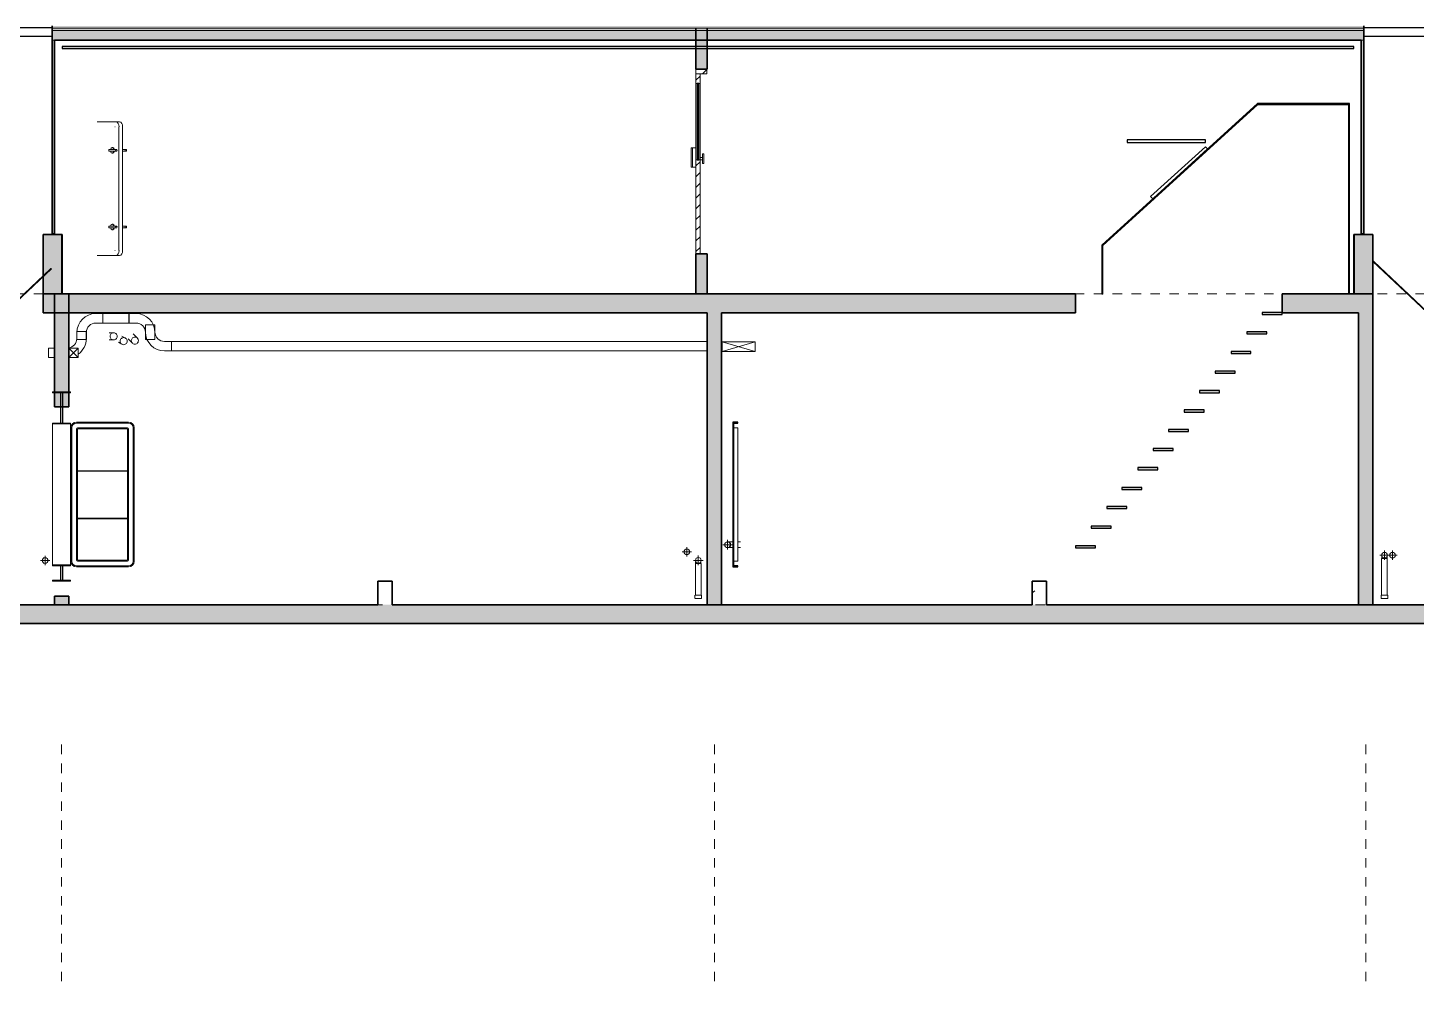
# Model space of a CAD drawing. Header units: metres. Extents: x -3 to 141, y -7 to 15.
# Drawn here: x 26.02 to 40.7, y -7.26 to 2.81 of the extents above; entities that cross this region are included whole.
import ezdxf

# ---------------------------------------------------------------- set-up
doc = ezdxf.new("R2010")
doc.units = ezdxf.units.M
doc.linetypes.add('Centre', pattern=[0.03175, 0.00635, -0.00475, 0.0159, -0.00475])
doc.linetypes.add('Grid Line', pattern=[0.022225, 0.0127, -0.003175, 0.003175, -0.003175])
for name, color, linetype, lineweight in [('A-CLNG', 7, 'Continuous', 9), ('A-CLNG-PATT', 7, 'Continuous', 35), ('A-DOOR', 7, 'Continuous', 9), ('A-DOOR-FRAM', 7, 'Continuous', 9), ('A-DOOR-GLAZ', 7, 'Continuous', 25), ('A-FLOR', 7, 'Continuous', 9), ('A-FLOR-LEVL', 7, 'Continuous', 9), ('A-FLOR-MCUT', 7, 'Continuous', 9), ('A-FLOR-PATT', 7, 'Continuous', 35), ('A-GENM', 7, 'Continuous', 9), ('A-WALL', 7, 'Continuous', 9), ('A-WALL-PATT', 7, 'Continuous', 35), ('E-CABL-TRAY', 7, 'Continuous', 9), ('I-WALL', 7, 'Continuous', 9), ('P-PIPE', 7, 'Continuous', 9), ('P-PIPE-CNTR', 7, 'Continuous', 9), ('S-BEAM', 7, 'Continuous', 9), ('S-GRID', 7, 'Continuous', 9)]:
    doc.layers.add(name, color=color, linetype=linetype, lineweight=lineweight)
doc.layers.add('E-CABL-TRAY-ANNO', color=7, linetype='Continuous', lineweight=9, true_color=0x007f00)
pattern_1 = [(45, (4.532, 5.947), (-0.0565685, 0.0565685), [])]

# ---------------------------------------------------------------- blocks, each defined once
blk = doc.blocks.new('Generic Models 1 - Generic Models 1-2589847-Sección 02')
at = {"layer": 'A-GENM', "lineweight": 25}
for p, q in [((17.768, 2.812), (12.877, 2.812)), ((12.877, 2.812), (12.877, 2.722)), ((17.918, 2.722), (17.768, 2.812)), ((12.877, 2.722), (17.918, 2.722))]:
    blk.add_line(p, q, dxfattribs=at)
blk = doc.blocks.new('Generic Models 2 - Generic Models 1-2589999-Sección 02')
at = {"layer": 'A-GENM', "lineweight": 25}
for p, q in [((-5.766, 2.812), (-5.916, 2.722)), ((-0.982, 2.812), (-5.766, 2.812)), ((-0.982, 2.722), (-0.982, 2.812)), ((-5.916, 2.722), (-0.982, 2.722))]:
    blk.add_line(p, q, dxfattribs=at)
blk = doc.blocks.new('M_Puerta Estancos - M_RVR_Puerta-Sector Estancos-2928864-Sección 02')
at = {"layer": 'A-DOOR', "lineweight": 25}
for p, q in [((-0.87, -1.045), (-0.895, -1.045)), ((-0.895, -1.045), (-0.895, -1.365)), ((-0.87, -1.365), (-0.87, -1.045)), ((-0.895, -1.365), (-0.87, -1.365)), ((-0.87, -2.875), (-0.895, -2.875)), ((-0.895, -2.875), (-0.895, -3.025)), ((-0.87, -3.025), (-0.87, -2.875)), ((-0.895, -3.025), (-0.87, -3.025))]:
    blk.add_line(p, q, dxfattribs=at)
at = {"layer": 'A-DOOR', "color": 8, "true_color": 0x808080}
for p, q in [((-0.785, -1.415), (-0.785, -1.596)), ((-0.775, -2.825), (-0.775, -1.415)), ((-0.175, -1.355), (-0.725, -1.355)), ((-0.725, -1.365), (-0.175, -1.365)), ((-0.725, -1.425), (-0.725, -2.815)), ((-0.185, -1.415), (-0.715, -1.415)), ((-0.715, -2.815), (-0.715, -1.425)), ((-0.715, -1.425), (-0.185, -1.425)), ((-0.185, -1.425), (-0.185, -2.815)), ((-0.175, -2.815), (-0.175, -1.425)), ((-0.125, -1.415), (-0.125, -2.825)), ((-0.115, -2.825), (-0.115, -1.415)), ((-0.775, -1.596), (-0.788, -1.596)), ((-0.788, -1.603), (-0.775, -1.603)), ((-0.785, -1.603), (-0.785, -2.644)), ((-0.775, -1.603), (-0.775, -1.596)), ((-0.715, -1.869), (-0.715, -1.874)), ((-0.185, -1.869), (-0.715, -1.869)), ((-0.715, -1.874), (-0.185, -1.874)), ((-0.185, -1.874), (-0.185, -1.869)), ((-0.715, -2.372), (-0.715, -2.377)), ((-0.185, -2.372), (-0.715, -2.372)), ((-0.715, -2.377), (-0.185, -2.377)), ((-0.185, -2.377), (-0.185, -2.372)), ((-0.775, -2.644), (-0.788, -2.644)), ((-0.788, -2.651), (-0.775, -2.651)), ((-0.785, -2.651), (-0.785, -2.825)), ((-0.775, -2.651), (-0.775, -2.644)), ((-0.175, -2.875), (-0.725, -2.875)), ((-0.725, -2.885), (-0.175, -2.885)), ((-0.185, -2.815), (-0.715, -2.815)), ((-0.715, -2.825), (-0.185, -2.825))]:
    blk.add_line(p, q, dxfattribs=at)
for centre, radius, start, end in [((-0.725, -1.415), 0.06, 90, 180), ((-0.725, -1.415), 0.05, 90, 180), ((-0.715, -1.425), 0.01, 90, 180), ((-0.185, -1.425), 0.01, 360, 90), ((-0.175, -1.415), 0.06, 360, 90), ((-0.175, -1.415), 0.05, 0, 90), ((-0.725, -2.825), 0.06, 180, 270), ((-0.725, -2.825), 0.05, 180, 270), ((-0.715, -2.815), 0.01, 180, 270), ((-0.185, -2.815), 0.01, 270, 0), ((-0.175, -2.825), 0.06, 270, 0), ((-0.175, -2.825), 0.05, 270, 0)]:
    blk.add_arc(centre, radius, start, end, dxfattribs=at)
at = {"layer": 'A-DOOR-FRAM', "lineweight": 18}
for p, q in [((-0.788, -1.035), (-0.978, -1.035)), ((-0.978, -1.035), (-0.978, -1.045)), ((-0.978, -1.045), (-0.788, -1.045)), ((-0.788, -1.045), (-0.788, -1.035)), ((-0.788, -1.365), (-0.978, -1.365)), ((-0.978, -1.365), (-0.978, -1.375)), ((-0.978, -1.375), (-0.788, -1.375)), ((-0.788, -1.375), (-0.788, -1.365)), ((-0.788, -2.865), (-0.978, -2.865)), ((-0.978, -2.865), (-0.978, -2.875)), ((-0.978, -2.875), (-0.788, -2.875)), ((-0.788, -2.875), (-0.788, -2.865)), ((-0.788, -3.025), (-0.978, -3.025)), ((-0.978, -3.025), (-0.978, -3.035)), ((-0.978, -3.035), (-0.788, -3.035)), ((-0.788, -3.035), (-0.788, -3.025))]:
    blk.add_line(p, q, dxfattribs=at)
at = {"layer": 'A-DOOR-FRAM'}
for p, q in [((-0.978, -1.425), (-0.978, -1.375)), ((-0.978, -1.425), (-0.978, -2.815)), ((-0.788, -1.375), (-0.788, -1.425)), ((-0.788, -1.425), (-0.788, -2.815)), ((-0.978, -2.815), (-0.978, -2.865)), ((-0.788, -2.815), (-0.788, -2.865))]:
    blk.add_line(p, q, dxfattribs=at)
blk = doc.blocks.new('M_Puerta Estancos - M_RVR_Puerta-Sector Estancos-2928855-Sección 02')
at = {"layer": 'A-DOOR', "color": 8, "true_color": 0x808080}
for p, q in [((-1.899, -1.355), (-1.949, -1.355)), ((-1.949, -1.355), (-1.949, -1.355)), ((-1.899, -1.415), (-1.939, -1.415)), ((-1.899, -1.355), (-1.899, -1.355)), ((-1.899, -1.425), (-1.899, -1.415)), ((-1.899, -1.425), (-1.899, -2.815)), ((-1.949, -2.885), (-1.899, -2.885)), ((-1.949, -2.885), (-1.949, -2.885)), ((-1.939, -2.825), (-1.899, -2.825)), ((-1.899, -2.825), (-1.899, -2.815)), ((-1.899, -2.885), (-1.899, -2.885))]:
    blk.add_line(p, q, dxfattribs=at)
at = {"layer": 'A-DOOR', "lineweight": 25}
for p, q in [((-1.949, -1.355), (-1.949, -2.885)), ((-1.899, -1.355), (-1.949, -1.355)), ((-1.939, -2.875), (-1.939, -1.366)), ((-1.939, -1.366), (-1.899, -1.366)), ((-1.899, -1.366), (-1.899, -1.355)), ((-1.949, -2.885), (-1.899, -2.885)), ((-1.899, -2.875), (-1.939, -2.875)), ((-1.899, -2.885), (-1.899, -2.875))]:
    blk.add_line(p, q, dxfattribs=at)
blk = doc.blocks.new('M_Estanque Alimentación - M_Estanque Alimentación-2947143-Sección 02')
at = {"layer": 'A-GENM', "lineweight": 25}
for p, q in [((-5.888, 0.264), (-5.898, 0.264)), ((-5.898, 0.264), (-5.308, -0.271)), ((-5.308, -0.263), (-5.888, 0.264)), ((-0.999, 0.264), (-1.56, -0.263)), ((-1.559, -0.271), (-0.989, 0.264)), ((-0.989, 0.264), (-0.999, 0.264)), ((-1.56, -0.263), (-5.308, -0.263)), ((-5.308, -0.271), (-1.559, -0.271))]:
    blk.add_line(p, q, dxfattribs=at)
blk = doc.blocks.new('M_Estanque Alimentación-2 - M_Estanque Alimentación-2-3172306-Sección 02')
at = {"layer": 'A-GENM', "lineweight": 25}
for p, q in [((12.983, 0.342), (12.973, 0.342)), ((12.973, 0.342), (13.544, -0.193)), ((13.545, -0.185), (12.983, 0.342)), ((17.873, 0.342), (17.292, -0.185)), ((17.293, -0.193), (17.883, 0.342)), ((17.883, 0.342), (17.873, 0.342)), ((13.544, -0.193), (17.293, -0.193)), ((17.292, -0.185), (13.545, -0.185))]:
    blk.add_line(p, q, dxfattribs=at)
blk = doc.blocks.new('M_RVR_Codo material - CO - Codo-3010010-Sección 02')
at = {"layer": 'P-PIPE', "flags": 128}
for points in [[(13.068, -2.796), (13.068, -2.795), (13.068, -2.794), (13.068, -2.792), (13.068, -2.791), (13.068, -2.79), (13.068, -2.788), (13.068, -2.787), (13.068, -2.786), (13.068, -2.784), (13.068, -2.783), (13.068, -2.782), (13.068, -2.78), (13.068, -2.779), (13.068, -2.778), (13.068, -2.777), (13.068, -2.776), (13.068, -2.775), (13.068, -2.774), (13.068, -2.773)], [(13.125, -2.772), (13.125, -2.773), (13.125, -2.774), (13.125, -2.775), (13.125, -2.777), (13.125, -2.778), (13.125, -2.779), (13.125, -2.78), (13.125, -2.781), (13.125, -2.783), (13.125, -2.784), (13.125, -2.785), (13.125, -2.787), (13.125, -2.788), (13.125, -2.789), (13.125, -2.791), (13.125, -2.792), (13.125, -2.793), (13.125, -2.795), (13.125, -2.796), (13.125, -2.796)]]:
    blk.add_lwpolyline(points, dxfattribs=at)
blk = doc.blocks.new('Acero - Terminal - A - Terminal-3011940-Sección 02')
at = {"layer": 'P-PIPE'}
for p, q in [((13.061, -3.185), (13.061, -3.22)), ((13.131, -3.185), (13.061, -3.185)), ((13.061, -3.22), (13.131, -3.22)), ((13.131, -3.22), (13.131, -3.185))]:
    blk.add_line(p, q, dxfattribs=at)
blk = doc.blocks.new('Acero - Terminal - A - Terminal-V14-Sección 02')
at = {"layer": 'P-PIPE'}
for p, q in [((5.81, -3.185), (5.81, -3.22)), ((5.821, -3.185), (5.812, -3.185)), ((5.812, -3.22), (5.821, -3.22)), ((5.828, -3.185), (5.821, -3.185)), ((5.821, -3.22), (5.828, -3.22)), ((5.863, -3.185), (5.828, -3.185)), ((5.828, -3.22), (5.863, -3.22)), ((5.87, -3.185), (5.863, -3.185)), ((5.863, -3.22), (5.87, -3.22)), ((5.879, -3.185), (5.87, -3.185)), ((5.87, -3.22), (5.879, -3.22)), ((5.88, -3.22), (5.88, -3.185))]:
    blk.add_line(p, q, dxfattribs=at)
blk = doc.blocks.new('M_RVR_Codo material - CO - Codo-V15-Sección 02')
at = {"layer": 'P-PIPE', "flags": 128}
for points in [[(-1.078, -2.789), (-1.077, -2.789), (-1.076, -2.789), (-1.075, -2.789), (-1.073, -2.789), (-1.072, -2.789), (-1.071, -2.789), (-1.07, -2.789), (-1.069, -2.789), (-1.068, -2.789)], [(-1.068, -2.846), (-1.069, -2.846), (-1.07, -2.846), (-1.071, -2.846), (-1.072, -2.846), (-1.073, -2.846), (-1.074, -2.846), (-1.075, -2.846), (-1.077, -2.846), (-1.078, -2.846)]]:
    blk.add_lwpolyline(points, dxfattribs=at)
blk = doc.blocks.new('M_RVR_Codo material - CO - Codo-3011588-Sección 02')
at = {"layer": 'P-PIPE'}
for start_param, end_param in [(4.807855, 6.283185), (3.141593, 4.616922)]:
    blk.add_ellipse((6.165, -2.651), major_axis=(0, 0.0282), ratio=0.707107, start_param=start_param, end_param=end_param, dxfattribs=at)
blk = doc.blocks.new('M_Channel Vertical Inside Bend - Standard-3079284-Sección 02')
at = {"layer": 'E-CABL-TRAY'}
for p, q in [((0.004, -0.328), (0.104, -0.328)), ((0.004, -0.328), (0.004, -0.403)), ((0.104, -0.403), (0.104, -0.328)), ((0.279, -0.503), (0.204, -0.503)), ((0.279, -0.503), (0.279, -0.603)), ((0.279, -0.603), (0.204, -0.603))]:
    blk.add_line(p, q, dxfattribs=at)
for radius in [0.2, 0.1]:
    blk.add_arc((0.204, -0.403), radius, 180, 270, dxfattribs=at)
blk = doc.blocks.new('M_Channel Vertical Outside Bend - Standard-3079285-Sección 02')
at = {"layer": 'E-CABL-TRAY'}
for p, q in [((-0.171, -0.308), (-0.171, -0.208)), ((-0.096, -0.208), (-0.171, -0.208)), ((-0.171, -0.308), (-0.096, -0.308)), ((0.004, -0.408), (0.004, -0.483)), ((0.104, -0.483), (0.104, -0.408)), ((0.104, -0.483), (0.004, -0.483))]:
    blk.add_line(p, q, dxfattribs=at)
for radius in [0.2, 0.1]:
    blk.add_arc((-0.096, -0.408), radius, 0, 90, dxfattribs=at)
blk = doc.blocks.new('M_Channel Vertical Inside Bend - Standard-V16-Sección 02')
at = {"layer": 'E-CABL-TRAY'}
for p, q in [((-0.722, -0.398), (-0.622, -0.398)), ((-0.722, -0.398), (-0.722, -0.473)), ((-0.622, -0.398), (-0.622, -0.473))]:
    blk.add_line(p, q, dxfattribs=at)
for radius, start in [(0.1, 278.5029), (0.2, 305.1468)]:
    blk.add_arc((-0.822, -0.473), radius, start, 360, dxfattribs=at)
blk = doc.blocks.new('M_Escalera acceso estanco - M_Escalera acceso estanco-3093415-Sección 02')
at = {"layer": 'A-GENM'}
h = blk.add_hatch(color=256, dxfattribs=at)
h.paths.add_polyline_path([(9.832, -2.683), (10.043, -2.683), (10.043, -2.661), (9.832, -2.661)])
h.paths.add_polyline_path([(10.207, -2.477), (10.207, -2.455), (9.996, -2.455), (9.996, -2.477)])
h.paths.add_polyline_path([(10.163, -2.269), (10.374, -2.269), (10.374, -2.247), (10.163, -2.247)])
h.paths.add_polyline_path([(10.534, -2.069), (10.534, -2.047), (10.323, -2.047), (10.323, -2.069)])
h.paths.add_polyline_path([(10.492, -1.858), (10.703, -1.858), (10.703, -1.836), (10.492, -1.836)])
h.paths.add_polyline_path([(10.654, -1.656), (10.864, -1.656), (10.864, -1.634), (10.654, -1.634)])
h.paths.add_polyline_path([(10.815, -1.454), (11.026, -1.454), (11.026, -1.433), (10.815, -1.433)])
h.paths.add_polyline_path([(10.979, -1.249), (11.19, -1.249), (11.19, -1.227), (10.979, -1.227)])
h.paths.add_polyline_path([(11.354, -1.044), (11.354, -1.022), (11.143, -1.022), (11.143, -1.044)])
h.paths.add_polyline_path([(11.307, -0.839), (11.518, -0.839), (11.518, -0.817), (11.307, -0.817)])
h.paths.add_polyline_path([(11.685, -0.63), (11.685, -0.608), (11.475, -0.608), (11.475, -0.63)])
h.paths.add_polyline_path([(11.641, -0.421), (11.852, -0.421), (11.852, -0.4), (11.641, -0.4)])
h.paths.add_polyline_path([(11.804, -0.218), (12.015, -0.218), (12.015, -0.196), (11.804, -0.196)])
at = {"layer": 'A-GENM', "lineweight": 25}
for p, q in [((12.015, -0.196), (11.804, -0.196)), ((11.804, -0.196), (11.804, -0.218)), ((11.804, -0.218), (12.015, -0.218)), ((12.015, -0.218), (12.015, -0.196)), ((11.852, -0.4), (11.641, -0.4)), ((11.641, -0.4), (11.641, -0.421)), ((11.641, -0.421), (11.852, -0.421)), ((11.852, -0.421), (11.852, -0.4)), ((11.685, -0.608), (11.475, -0.608)), ((11.475, -0.608), (11.475, -0.63)), ((11.475, -0.63), (11.685, -0.63)), ((11.685, -0.63), (11.685, -0.608)), ((11.518, -0.817), (11.307, -0.817)), ((11.307, -0.817), (11.307, -0.839)), ((11.307, -0.839), (11.518, -0.839)), ((11.518, -0.839), (11.518, -0.817)), ((11.354, -1.022), (11.143, -1.022)), ((11.143, -1.022), (11.143, -1.044)), ((11.354, -1.044), (11.354, -1.022)), ((11.143, -1.044), (11.354, -1.044)), ((11.19, -1.227), (10.979, -1.227)), ((10.979, -1.227), (10.979, -1.249)), ((10.979, -1.249), (11.19, -1.249)), ((11.19, -1.249), (11.19, -1.227)), ((11.026, -1.433), (10.815, -1.433)), ((10.815, -1.433), (10.815, -1.454)), ((10.815, -1.454), (11.026, -1.454)), ((11.026, -1.454), (11.026, -1.433)), ((10.864, -1.634), (10.654, -1.634)), ((10.654, -1.634), (10.654, -1.656)), ((10.654, -1.656), (10.864, -1.656)), ((10.864, -1.656), (10.864, -1.634)), ((10.703, -1.836), (10.492, -1.836)), ((10.492, -1.836), (10.492, -1.858)), ((10.492, -1.858), (10.703, -1.858)), ((10.703, -1.858), (10.703, -1.836)), ((10.534, -2.047), (10.323, -2.047)), ((10.323, -2.047), (10.323, -2.069)), ((10.534, -2.069), (10.534, -2.047)), ((10.323, -2.069), (10.534, -2.069)), ((10.374, -2.247), (10.163, -2.247)), ((10.163, -2.247), (10.163, -2.269)), ((10.163, -2.269), (10.374, -2.269)), ((10.374, -2.269), (10.374, -2.247)), ((10.207, -2.455), (9.996, -2.455)), ((9.996, -2.455), (9.996, -2.477)), ((9.996, -2.477), (10.207, -2.477)), ((10.207, -2.477), (10.207, -2.455)), ((10.043, -2.661), (9.832, -2.661)), ((9.832, -2.661), (9.832, -2.683)), ((9.832, -2.683), (10.043, -2.683)), ((10.043, -2.683), (10.043, -2.661))]:
    blk.add_line(p, q, dxfattribs=at)
blk = doc.blocks.new('M_Cubierta acceso - M_Cubierta acceso-3138208-Sección 02')
at = {"layer": 'A-DOOR'}
for p, q in [((-0.304, 1.527), (-0.371, 1.527)), ((-0.371, 1.507), (-0.304, 1.507)), ((-0.342, 1.547), (-0.348, 1.547)), ((-0.348, 1.487), (-0.342, 1.487)), ((-0.204, 1.527), (-0.238, 1.527)), ((-0.238, 1.507), (-0.204, 1.507)), ((-0.342, 0.737), (-0.348, 0.737)), ((-0.304, 0.717), (-0.371, 0.717)), ((-0.371, 0.697), (-0.304, 0.697)), ((-0.348, 0.677), (-0.342, 0.677)), ((-0.204, 0.717), (-0.238, 0.717)), ((-0.238, 0.697), (-0.204, 0.697))]:
    blk.add_line(p, q, dxfattribs=at)
at = {"layer": 'A-DOOR', "flags": 128}
for points in [[(-0.385, 1.517), (-0.385, 1.517), (-0.385, 1.518), (-0.385, 1.518), (-0.385, 1.519), (-0.385, 1.519), (-0.385, 1.519), (-0.385, 1.52), (-0.384, 1.52), (-0.384, 1.521), (-0.384, 1.521), (-0.384, 1.521), (-0.384, 1.522), (-0.384, 1.522), (-0.383, 1.522), (-0.383, 1.523), (-0.383, 1.523), (-0.383, 1.523), (-0.382, 1.524), (-0.382, 1.524), (-0.382, 1.524), (-0.382, 1.524), (-0.381, 1.525), (-0.381, 1.525), (-0.381, 1.525), (-0.38, 1.525), (-0.38, 1.526), (-0.38, 1.526), (-0.379, 1.526), (-0.379, 1.526), (-0.379, 1.526), (-0.378, 1.526), (-0.378, 1.527), (-0.377, 1.527), (-0.377, 1.527), (-0.377, 1.527), (-0.376, 1.527), (-0.376, 1.527), (-0.375, 1.527), (-0.375, 1.527), (-0.375, 1.527)], [(-0.375, 1.507), (-0.375, 1.507), (-0.376, 1.507), (-0.376, 1.507), (-0.377, 1.507), (-0.377, 1.507), (-0.377, 1.507), (-0.378, 1.507), (-0.378, 1.508), (-0.378, 1.508), (-0.379, 1.508), (-0.379, 1.508), (-0.38, 1.508), (-0.38, 1.508), (-0.38, 1.509), (-0.381, 1.509), (-0.381, 1.509), (-0.381, 1.509), (-0.382, 1.509), (-0.382, 1.51), (-0.382, 1.51), (-0.382, 1.51), (-0.383, 1.511), (-0.383, 1.511), (-0.383, 1.511), (-0.383, 1.512), (-0.384, 1.512), (-0.384, 1.512), (-0.384, 1.513), (-0.384, 1.513), (-0.384, 1.513), (-0.384, 1.514), (-0.385, 1.514), (-0.385, 1.515), (-0.385, 1.515), (-0.385, 1.515), (-0.385, 1.516), (-0.385, 1.516), (-0.385, 1.516), (-0.385, 1.517), (-0.385, 1.517)], [(-0.371, 1.527), (-0.372, 1.527), (-0.372, 1.527), (-0.373, 1.527), (-0.373, 1.527), (-0.373, 1.527), (-0.373, 1.527), (-0.374, 1.527), (-0.374, 1.527), (-0.374, 1.527), (-0.374, 1.527), (-0.374, 1.527), (-0.375, 1.527), (-0.375, 1.527), (-0.375, 1.527), (-0.375, 1.527), (-0.375, 1.527), (-0.375, 1.527), (-0.375, 1.527)], [(-0.375, 1.527), (-0.375, 1.527), (-0.375, 1.527), (-0.375, 1.527), (-0.375, 1.527), (-0.375, 1.527), (-0.375, 1.527), (-0.374, 1.527), (-0.374, 1.527), (-0.374, 1.527), (-0.374, 1.527), (-0.374, 1.527), (-0.373, 1.527), (-0.373, 1.527), (-0.373, 1.527), (-0.372, 1.527), (-0.372, 1.527), (-0.372, 1.527), (-0.371, 1.527), (-0.371, 1.527), (-0.37, 1.527)], [(-0.37, 1.507), (-0.37, 1.507), (-0.371, 1.507), (-0.371, 1.507), (-0.372, 1.507), (-0.372, 1.507), (-0.372, 1.507), (-0.373, 1.507), (-0.373, 1.507), (-0.373, 1.507), (-0.374, 1.507), (-0.374, 1.507), (-0.374, 1.507), (-0.374, 1.507), (-0.374, 1.507), (-0.375, 1.507), (-0.375, 1.507), (-0.375, 1.507), (-0.375, 1.507), (-0.375, 1.507), (-0.375, 1.507), (-0.375, 1.507)], [(-0.375, 1.507), (-0.375, 1.507), (-0.375, 1.507), (-0.375, 1.507), (-0.375, 1.507), (-0.375, 1.507), (-0.375, 1.507), (-0.374, 1.507), (-0.374, 1.507), (-0.374, 1.507), (-0.374, 1.507), (-0.374, 1.507), (-0.373, 1.507), (-0.373, 1.507), (-0.373, 1.507), (-0.372, 1.507), (-0.372, 1.507), (-0.372, 1.507), (-0.371, 1.507)], [(-0.385, 0.707), (-0.385, 0.707), (-0.385, 0.708), (-0.385, 0.708), (-0.385, 0.709), (-0.385, 0.709), (-0.385, 0.709), (-0.385, 0.71), (-0.384, 0.71), (-0.384, 0.711), (-0.384, 0.711), (-0.384, 0.711), (-0.384, 0.712), (-0.384, 0.712), (-0.383, 0.712), (-0.383, 0.713), (-0.383, 0.713), (-0.383, 0.713), (-0.382, 0.714), (-0.382, 0.714), (-0.382, 0.714), (-0.382, 0.714), (-0.381, 0.715), (-0.381, 0.715), (-0.381, 0.715), (-0.38, 0.715), (-0.38, 0.716), (-0.38, 0.716), (-0.379, 0.716), (-0.379, 0.716), (-0.379, 0.716), (-0.378, 0.716), (-0.378, 0.717), (-0.377, 0.717), (-0.377, 0.717), (-0.377, 0.717), (-0.376, 0.717), (-0.376, 0.717), (-0.375, 0.717), (-0.375, 0.717), (-0.375, 0.717)], [(-0.375, 0.697), (-0.375, 0.697), (-0.376, 0.697), (-0.376, 0.697), (-0.377, 0.697), (-0.377, 0.697), (-0.377, 0.697), (-0.378, 0.697), (-0.378, 0.698), (-0.378, 0.698), (-0.379, 0.698), (-0.379, 0.698), (-0.38, 0.698), (-0.38, 0.698), (-0.38, 0.699), (-0.381, 0.699), (-0.381, 0.699), (-0.381, 0.699), (-0.382, 0.699), (-0.382, 0.7), (-0.382, 0.7), (-0.382, 0.7), (-0.383, 0.701), (-0.383, 0.701), (-0.383, 0.701), (-0.383, 0.702), (-0.384, 0.702), (-0.384, 0.702), (-0.384, 0.703), (-0.384, 0.703), (-0.384, 0.703), (-0.384, 0.704), (-0.385, 0.704), (-0.385, 0.705), (-0.385, 0.705), (-0.385, 0.705), (-0.385, 0.706), (-0.385, 0.706), (-0.385, 0.706), (-0.385, 0.707), (-0.385, 0.707)], [(-0.371, 0.717), (-0.372, 0.717), (-0.372, 0.717), (-0.373, 0.717), (-0.373, 0.717), (-0.373, 0.717), (-0.373, 0.717), (-0.374, 0.717), (-0.374, 0.717), (-0.374, 0.717), (-0.374, 0.717), (-0.374, 0.717), (-0.375, 0.717), (-0.375, 0.717), (-0.375, 0.717), (-0.375, 0.717), (-0.375, 0.717), (-0.375, 0.717), (-0.375, 0.717)], [(-0.375, 0.717), (-0.375, 0.717), (-0.375, 0.717), (-0.375, 0.717), (-0.375, 0.717), (-0.375, 0.717), (-0.375, 0.717), (-0.374, 0.717), (-0.374, 0.717), (-0.374, 0.717), (-0.374, 0.717), (-0.374, 0.717), (-0.373, 0.717), (-0.373, 0.717), (-0.373, 0.717), (-0.372, 0.717), (-0.372, 0.717), (-0.372, 0.717), (-0.371, 0.717), (-0.371, 0.717), (-0.37, 0.717)], [(-0.37, 0.697), (-0.37, 0.697), (-0.371, 0.697), (-0.371, 0.697), (-0.372, 0.697), (-0.372, 0.697), (-0.372, 0.697), (-0.373, 0.697), (-0.373, 0.697), (-0.373, 0.697), (-0.374, 0.697), (-0.374, 0.697), (-0.374, 0.697), (-0.374, 0.697), (-0.374, 0.697), (-0.375, 0.697), (-0.375, 0.697), (-0.375, 0.697), (-0.375, 0.697), (-0.375, 0.697), (-0.375, 0.697), (-0.375, 0.697)], [(-0.375, 0.697), (-0.375, 0.697), (-0.375, 0.697), (-0.375, 0.697), (-0.375, 0.697), (-0.375, 0.697), (-0.375, 0.697), (-0.374, 0.697), (-0.374, 0.697), (-0.374, 0.697), (-0.374, 0.697), (-0.374, 0.697), (-0.373, 0.697), (-0.373, 0.697), (-0.373, 0.697), (-0.372, 0.697), (-0.372, 0.697), (-0.372, 0.697), (-0.371, 0.697)]]:
    blk.add_lwpolyline(points, dxfattribs=at)
at = {"layer": 'A-DOOR'}
for centre, major_axis, ratio, start_param, end_param in [((-0.348, 1.517), (0, 0.03), 0.642788, 5.042744, 7.511298), ((-0.348, 1.517), (0, 0.03), 0.642788, 1.91348, 4.382034), ((-0.342, 1.517), (0, 0.03), 0.642788, 5.051509, 6.283185), ((-0.342, 1.517), (0, 0.03), 0.642788, 3.141593, 4.369705), ((-0.304, 1.517), (0, 0.01), 0.766044, 4.712389, 7.853982), ((-0.304, 1.517), (0, 0.01), 0.766044, 1.570796, 4.712389), ((-0.204, 1.517), (0, 0.01), 0.766044, 4.712389, 7.853982), ((-0.204, 1.517), (0, 0.01), 0.766044, 1.570796, 4.712389), ((-0.348, 0.707), (0, 0.03), 0.642788, 5.042744, 7.511298), ((-0.342, 0.707), (0, 0.03), 0.642788, 5.051509, 6.283185), ((-0.348, 0.707), (0, 0.03), 0.642788, 1.91348, 4.382034), ((-0.342, 0.707), (0, 0.03), 0.642788, 3.141593, 4.369705), ((-0.304, 0.707), (0, 0.01), 0.766044, 4.712389, 7.853982), ((-0.304, 0.707), (0, 0.01), 0.766044, 1.570796, 4.712389), ((-0.204, 0.707), (0, 0.01), 0.766044, 4.712389, 7.853982), ((-0.204, 0.707), (0, 0.01), 0.766044, 1.570796, 4.712389)]:
    blk.add_ellipse(centre, major_axis=major_axis, ratio=ratio, start_param=start_param, end_param=end_param, dxfattribs=at)
at = {"layer": 'A-GENM', "color": 8, "true_color": 0x808080}
for p, q in [((-0.308, 1.817), (-0.506, 1.817)), ((-0.318, 1.767), (-0.321, 1.767)), ((-0.289, 1.817), (-0.308, 1.817)), ((-0.27, 1.817), (-0.289, 1.817)), ((-0.276, 0.457), (-0.276, 1.767)), ((-0.238, 0.457), (-0.238, 1.767)), ((-0.321, 0.457), (-0.318, 0.457)), ((-0.506, 0.407), (-0.308, 0.407)), ((-0.308, 0.407), (-0.289, 0.407)), ((-0.289, 0.407), (-0.27, 0.407))]:
    blk.add_line(p, q, dxfattribs=at)
for centre, start_param, end_param in [((-0.308, 1.767), 4.712389, 6.283185), ((-0.27, 1.767), 4.712389, 6.283185), ((-0.308, 0.457), 3.141593, 4.712389), ((-0.27, 0.457), 3.141593, 4.712389)]:
    blk.add_ellipse(centre, major_axis=(0, 0.05), ratio=0.642788, start_param=start_param, end_param=end_param, dxfattribs=at)
blk = doc.blocks.new('M_Cubierta acceso - M_Cubierta acceso-V17-Sección 02')
at = {"layer": 'A-GENM', "lineweight": 25}
for p, q in [((11.754, 2.013), (10.11, 0.515)), ((10.12, 0.511), (11.757, 2.003)), ((12.727, 2.013), (11.754, 2.013)), ((11.757, 2.003), (12.717, 2.003)), ((12.717, 2.003), (12.717, -0.001)), ((12.727, -0.001), (12.727, 2.013)), ((10.379, 1.628), (10.379, 1.599)), ((11.205, 1.628), (10.379, 1.628)), ((11.205, 1.599), (11.205, 1.628)), ((10.379, 1.599), (11.205, 1.599)), ((11.206, 1.555), (10.625, 1.029)), ((10.649, 1.005), (11.227, 1.532)), ((11.227, 1.532), (11.206, 1.555)), ((10.625, 1.029), (10.649, 1.005)), ((10.11, 0.515), (10.11, -0.001)), ((10.12, -0.001), (10.12, 0.511)), ((10.11, -0.001), (10.12, -0.001)), ((12.717, -0.001), (12.727, -0.001))]:
    blk.add_line(p, q, dxfattribs=at)
blk = doc.blocks.new('FCA_N_Puerta de alumnio_Banos - FCA_N_Puerta de aluminio_800 X 1900 mm-3147703-Sección 02')
at = {"layer": 'A-DOOR'}
h = blk.add_hatch(dxfattribs=at)
h.set_pattern_fill('FP_2', color=256, style=0, pattern_type=2)
h.set_pattern_definition(pattern_1)
h.paths.add_polyline_path([(5.935, 2.325), (5.935, 2.376), (5.821, 2.376), (5.821, 2.325)])
h = blk.add_hatch(dxfattribs=at)
h.set_pattern_fill('FP_2', color=256, style=0, pattern_type=2)
h.set_pattern_definition(pattern_1)
h.paths.add_polyline_path([(5.891, 1.416), (5.891, 1.441), (5.865, 1.441), (5.865, 1.416)])
at = {"layer": 'A-DOOR-GLAZ', "lineweight": 9}
h = blk.add_hatch(dxfattribs=at)
h.set_pattern_fill('FP_2', color=256, style=0, pattern_type=2)
h.set_pattern_definition(pattern_1)
h.paths.add_polyline_path([(5.865, 0.425), (5.865, 1.416), (5.821, 1.416), (5.821, 0.425)])
h.paths.add_polyline_path([(5.865, 2.223), (5.865, 2.325), (5.821, 2.325), (5.821, 2.223)])
at = {"layer": 'A-DOOR', "lineweight": 18}
for p, q in [((5.865, 2.325), (5.821, 2.325)), ((5.821, 2.325), (5.821, 2.223)), ((5.821, 2.223), (5.865, 2.223)), ((5.865, 2.223), (5.865, 2.325)), ((5.865, 1.416), (5.821, 1.416)), ((5.821, 1.416), (5.821, 0.425)), ((5.891, 1.441), (5.865, 1.441)), ((5.865, 1.441), (5.865, 1.416)), ((5.865, 1.416), (5.891, 1.416)), ((5.865, 0.425), (5.865, 1.416)), ((5.891, 1.416), (5.891, 1.441)), ((5.821, 0.425), (5.865, 0.425))]:
    blk.add_line(p, q, dxfattribs=at)
at = {"layer": 'A-DOOR'}
for p, q in [((5.821, 1.416), (5.821, 2.223)), ((5.865, 2.223), (5.865, 1.441)), ((5.77, 1.543), (5.783, 1.543)), ((5.77, 1.339), (5.77, 1.543)), ((5.783, 1.543), (5.821, 1.543)), ((5.783, 1.339), (5.783, 1.543)), ((5.891, 1.479), (5.903, 1.479)), ((5.891, 1.479), (5.891, 1.441)), ((5.903, 1.377), (5.903, 1.479)), ((5.783, 1.339), (5.77, 1.339)), ((5.821, 1.339), (5.783, 1.339)), ((5.891, 1.416), (5.891, 1.377)), ((5.903, 1.377), (5.891, 1.377))]:
    blk.add_line(p, q, dxfattribs=at)
at = {"layer": 'A-DOOR-FRAM', "lineweight": 18}
for p, q in [((5.821, 2.376), (5.821, 2.325)), ((5.935, 2.376), (5.821, 2.376)), ((5.935, 2.325), (5.935, 2.376)), ((5.821, 2.325), (5.935, 2.325))]:
    blk.add_line(p, q, dxfattribs=at)
at = {"layer": 'A-DOOR-GLAZ'}
for p, q in [((5.852, 2.223), (5.833, 2.223)), ((5.833, 2.223), (5.833, 1.416)), ((5.852, 1.416), (5.852, 2.223)), ((5.833, 1.416), (5.852, 1.416))]:
    blk.add_line(p, q, dxfattribs=at)

msp = doc.modelspace()

# ---------------------------------------------------------------- hatches: boundary and pattern name
at = {"layer": 'A-CLNG-PATT', "lineweight": 9, "true_color": 0xc0c0c0}
msp.add_hatch(color=9, dxfattribs=at).paths.add_polyline_path([(39.891, 2.594), (40.039, 2.594), (40.039, 2.614), (26.387, 2.614), (26.387, 2.594), (39.025, 2.594)])
at = {"layer": 'A-FLOR', "true_color": 0x9a9a9a}
for points in [[(39.891, 2.807), (40.142, 2.807), (40.142, 2.832), (26.284, 2.832), (26.284, 2.807), (39.458, 2.807)], [(39.891, 2.783), (40.142, 2.783), (40.142, 2.807), (26.284, 2.807), (26.284, 2.783), (39.458, 2.783)], [(40.117, 2.682), (40.142, 2.682), (40.142, 2.783), (26.284, 2.783), (26.284, 2.682), (39.891, 2.682)]]:
    msp.add_hatch(color=253, dxfattribs=at).paths.add_polyline_path(points)
at = {"layer": 'A-FLOR-PATT', "lineweight": 9, "true_color": 0x9a9a9a}
h = msp.add_hatch(color=253, dxfattribs=at)
h.paths.add_polyline_path([(21.24, -0.2), (21.44, -0.2), (21.44, 0), (21.24, 0), (21.24, -0.045)])
h.paths.add_polyline_path([(45.284, -0.2), (45.284, 0), (45.064, 0), (45.064, -0.2), (45.085, -0.2)])
h.paths.add_polyline_path([(26.187, -0.2), (37.098, -0.2), (37.098, 0), (26.187, 0), (26.187, -0.045)])
h.paths.add_polyline_path([(40.239, -0.2), (40.239, 0), (39.28, 0), (39.28, -0.2), (40.089, -0.2)])
msp.add_hatch(color=253, dxfattribs=at).paths.add_polyline_path([(21.46, -3.485), (45.064, -3.485), (45.064, -3.285), (21.46, -3.285), (21.46, -3.374)])
at = {"layer": 'A-WALL-PATT', "lineweight": 9, "true_color": 0x9a9a9a}
h = msp.add_hatch(color=253, dxfattribs=at)
h.paths.add_polyline_path([(33.206, 0), (33.206, 0.425), (33.086, 0.425), (33.086, 0)])
h.paths.add_polyline_path([(33.086, 2.376), (33.206, 2.376), (33.206, 2.812), (33.086, 2.812)])
for points in [[(26.382, 0), (26.382, 0.628), (26.187, 0.628), (26.187, 0)], [(40.239, 0), (40.239, 0.628), (40.044, 0.628), (40.044, 0)], [(33.206, -3.285), (33.356, -3.285), (33.356, -0.2), (33.206, -0.2), (33.206, -3.041)], [(40.239, -3.285), (40.239, -0.2), (40.089, -0.2), (40.089, -3.285)]]:
    msp.add_hatch(color=253, dxfattribs=at).paths.add_polyline_path(points)
h = msp.add_hatch(color=253, dxfattribs=at)
h.paths.add_polyline_path([(26.308, -3.285), (26.458, -3.285), (26.458, -3.195), (26.308, -3.195)])
h.paths.add_polyline_path([(26.308, -1.195), (26.458, -1.195), (26.458, 0), (26.308, 0), (26.308, -0.711)])
at = {"layer": 'I-WALL', "true_color": 0x9a9a9a}
for points in [[(26.309, 0.635), (26.309, 2.682), (26.284, 2.682), (26.284, 0.635)], [(40.142, 0.635), (40.142, 2.682), (40.117, 2.682), (40.117, 0.635)], [(26.387, 0), (26.387, 0.628), (26.382, 0.628), (26.382, 0)], [(40.044, 0), (40.044, 0.628), (40.039, 0.628), (40.039, 0)]]:
    msp.add_hatch(color=253, dxfattribs=at).paths.add_polyline_path(points)
at = {"layer": 'S-BEAM'}
h = msp.add_hatch(dxfattribs=at)
h.set_pattern_fill('FP_1', color=256, style=0, pattern_type=2)
h.set_pattern_definition([(50, (31.7975, 5.947), (0.728738, -0.06376), [0.0762, -0.8382]), (355, (31.7975, 5.947), (-0.14097, 0.764224), [0.06096, -0.67056]), (100.451, (31.8585, 5.942), (0.58777, 0.70047), [0.06476, -0.71236]), (46.184, (31.7975, 6.15), (1.084314, -0.168175), [0.1143, -1.257]), (96.636, (31.8875, 6.136), (0.94999, 0.98975), [0.09714, -1.069]), (351.184, (31.7975, 6.15), (0.94969, 0.99015), [0.09144, -1.006]), (21, (31.8995, 6.099), (0.606457, -0.409065), [0.0762, -0.8382]), (326, (31.8995, 6.099), (0.24721, 0.73675), [0.06096, -0.67056]), (71.451, (31.9495, 6.065), (0.85367, 0.327687), [0.06476, -0.71236]), (37.5, (31.7975, 5.947), (0.012355, 0.3382243), [0.03353, -0.6289, 0.03353, -0.64719, -0.6731]), (37.5, (31.7975, 5.947), (0.012355, 0.3382243), [-1.343, 0.03353, -0.63957]), (7.5, (31.7975, 5.947), (0.267281, 0.400725), [0.03353, -0.35458, 0.03353, -0.61366, -0.25654]), (7.5, (31.7975, 5.947), (0.267281, 0.400725), [-1.035, 0.03353, -0.22301]), (327.5, (31.5705, 5.947), (0.542363, -0.022921), [0.03353, -0.22047, 0.03353, -0.75895, -1.052]), (327.5, (31.5705, 5.947), (0.542363, -0.022921), [-1.046, 0.03353, -1.018]), (317.5, (31.4695, 5.947), (0.592516, 0.101701), [0.03353, -0.29667, 0.03353, -0.49276, -0.74676]), (317.5, (31.4695, 5.947), (0.592516, 0.101701), [-0.85649, 0.03353, -0.71323])])
h.paths.add_polyline_path([(36.79, -3.285), (36.79, -3.035), (36.64, -3.035), (36.64, -3.285)])

# ---------------------------------------------------------------- linework, layer by layer
at = {"layer": 'A-CLNG', "lineweight": 25}
for p, q in [((40.039, 2.614), (26.387, 2.614)), ((26.387, 2.614), (26.387, 2.594)), ((26.387, 2.594), (40.039, 2.594)), ((40.039, 2.594), (40.039, 2.614))]:
    msp.add_line(p, q, dxfattribs=at)
at = {"layer": 'A-FLOR', "lineweight": 35}
for p, q in [((26.284, 2.832), (26.284, 2.682)), ((40.142, 2.682), (40.142, 2.832)), ((26.309, 2.682), (40.117, 2.682)), ((37.098, 0), (26.187, 0)), ((26.187, 0), (26.187, -0.2)), ((37.098, -0.2), (37.098, 0)), ((40.239, 0), (39.28, 0)), ((39.28, 0), (39.28, -0.2)), ((40.239, -0.2), (40.239, 0)), ((26.187, -0.2), (33.206, -0.2)), ((33.356, -0.2), (37.098, -0.2)), ((39.28, -0.2), (40.089, -0.2)), ((29.725, -3.285), (21.46, -3.285)), ((36.64, -3.285), (29.875, -3.285)), ((45.064, -3.285), (36.79, -3.285)), ((21.46, -3.485), (45.064, -3.485))]:
    msp.add_line(p, q, dxfattribs=at)
at = {"layer": 'A-FLOR-LEVL', "color": 253, "linetype": 'Centre', "true_color": 0xaaaaaa}
for p, q in [((18.489, 0), (49.375, 0)), ((49.375, -3.285), (18.489, -3.285))]:
    msp.add_line(p, q, dxfattribs=at)
at = {"layer": 'A-FLOR-MCUT'}
for p, q in [((40.142, 2.807), (26.284, 2.807)), ((40.142, 2.783), (26.284, 2.783))]:
    msp.add_line(p, q, dxfattribs=at)
at = {"layer": 'A-WALL', "lineweight": 35}
for p, q in [((33.086, 2.812), (33.086, 2.376)), ((33.206, 2.376), (33.206, 2.812)), ((33.086, 2.376), (33.206, 2.376)), ((33.206, 0.425), (33.086, 0.425)), ((33.086, 0.425), (33.086, 0)), ((33.206, 0), (33.206, 0.425))]:
    msp.add_line(p, q, dxfattribs=at)
at = {"layer": 'A-WALL'}
for p, q in [((26.309, 2.682), (26.284, 2.682)), ((40.142, 2.682), (40.117, 2.682)), ((26.382, 0.628), (26.382, 0)), ((40.044, 0), (40.044, 0.628))]:
    msp.add_line(p, q, dxfattribs=at)
at = {"layer": 'E-CABL-TRAY'}
for p, q in [((26.818, -0.308), (26.818, -0.208)), ((27.095, -0.208), (26.818, -0.208)), ((27.095, -0.208), (27.095, -0.308)), ((27.095, -0.308), (26.818, -0.308)), ((26.244, -0.673), (26.244, -0.573)), ((26.308, -0.573), (26.244, -0.573)), ((27.545, -0.603), (27.545, -0.503)), ((33.206, -0.503), (27.545, -0.503)), ((33.362, -0.503), (33.356, -0.503)), ((33.362, -0.503), (33.362, -0.508)), ((26.308, -0.673), (26.244, -0.673)), ((33.206, -0.603), (27.545, -0.603)), ((33.362, -0.603), (33.356, -0.603))]:
    msp.add_line(p, q, dxfattribs=at)
at = {"layer": 'E-CABL-TRAY-ANNO'}
for p, q in [((26.458, -0.573), (26.558, -0.573)), ((26.458, -0.573), (26.558, -0.673)), ((26.558, -0.573), (26.458, -0.673)), ((26.558, -0.573), (26.558, -0.673)), ((33.712, -0.508), (33.362, -0.508)), ((33.362, -0.508), (33.362, -0.608)), ((33.712, -0.508), (33.362, -0.608)), ((33.362, -0.508), (33.712, -0.608)), ((33.712, -0.608), (33.712, -0.508)), ((26.558, -0.673), (26.458, -0.673)), ((33.362, -0.608), (33.712, -0.608))]:
    msp.add_line(p, q, dxfattribs=at)
at = {"layer": 'I-WALL', "lineweight": 35}
for p, q in [((26.284, 2.682), (26.284, 0.635)), ((26.309, 0.635), (26.309, 2.682)), ((40.117, 2.682), (40.117, 0.635)), ((40.142, 0.635), (40.142, 2.682)), ((26.187, 0.628), (26.187, 0)), ((26.387, 0.628), (26.187, 0.628)), ((26.284, 0.635), (26.309, 0.635)), ((26.387, 0), (26.387, 0.628)), ((40.039, 0.628), (40.039, 0)), ((40.239, 0.628), (40.039, 0.628)), ((40.117, 0.635), (40.142, 0.635)), ((40.239, 0), (40.239, 0.628)), ((26.308, 0), (26.308, -1.195)), ((26.458, -1.195), (26.458, 0)), ((33.206, -0.2), (33.206, -3.285)), ((33.356, -3.285), (33.356, -0.2)), ((40.089, -0.2), (40.089, -3.285)), ((40.239, -3.285), (40.239, -0.2)), ((26.308, -1.195), (26.458, -1.195)), ((26.308, -3.195), (26.308, -3.285)), ((26.458, -3.195), (26.308, -3.195)), ((26.458, -3.285), (26.458, -3.195))]:
    msp.add_line(p, q, dxfattribs=at)
at = {"layer": 'P-PIPE'}
for p, q in [((26.932, -0.412), (26.885, -0.412)), ((26.898, -0.433), (26.895, -0.441)), ((26.903, -0.426), (26.898, -0.433)), ((26.908, -0.42), (26.903, -0.426)), ((26.916, -0.415), (26.908, -0.42)), ((26.924, -0.412), (26.916, -0.415)), ((26.932, -0.412), (26.924, -0.412)), ((27.183, -0.467), (27.138, -0.422)), ((26.885, -0.487), (26.932, -0.487)), ((26.895, -0.441), (26.894, -0.449)), ((26.894, -0.449), (26.895, -0.457)), ((26.895, -0.457), (26.898, -0.465)), ((26.898, -0.465), (26.903, -0.472)), ((26.903, -0.472), (26.908, -0.478)), ((26.908, -0.478), (26.916, -0.483)), ((26.916, -0.483), (26.924, -0.486)), ((26.924, -0.486), (26.932, -0.487)), ((26.983, -0.511), (27.02, -0.532)), ((27.002, -0.491), (27.001, -0.499)), ((27.001, -0.499), (27.002, -0.508)), ((27.004, -0.483), (27.002, -0.491)), ((27.002, -0.508), (27.004, -0.516)), ((27.009, -0.476), (27.004, -0.483)), ((27.004, -0.516), (27.009, -0.523)), ((27.015, -0.47), (27.009, -0.476)), ((27.022, -0.466), (27.015, -0.47)), ((27.057, -0.467), (27.019, -0.446)), ((27.03, -0.463), (27.022, -0.466)), ((27.038, -0.462), (27.03, -0.463)), ((27.047, -0.463), (27.038, -0.462)), ((27.055, -0.466), (27.047, -0.463)), ((27.085, -0.475), (27.13, -0.52)), ((27.12, -0.485), (27.119, -0.493)), ((27.119, -0.493), (27.12, -0.502)), ((27.123, -0.477), (27.12, -0.485)), ((27.12, -0.502), (27.123, -0.51)), ((27.127, -0.47), (27.123, -0.477)), ((27.123, -0.51), (27.127, -0.517)), ((27.133, -0.464), (27.127, -0.47)), ((27.14, -0.46), (27.133, -0.464)), ((27.148, -0.457), (27.14, -0.46)), ((27.157, -0.456), (27.148, -0.457)), ((27.165, -0.457), (27.157, -0.456)), ((27.173, -0.46), (27.165, -0.457)), ((33.477, -2.621), (33.43, -2.621)), ((33.555, -2.621), (33.527, -2.621)), ((33.43, -2.682), (33.477, -2.682)), ((33.527, -2.682), (33.555, -2.682)), ((33.081, -2.85), (33.081, -3.185)), ((33.096, -2.85), (33.082, -2.85)), ((33.103, -2.85), (33.096, -2.85)), ((33.111, -2.85), (33.103, -2.85)), ((33.119, -2.85), (33.111, -2.85)), ((33.126, -2.85), (33.119, -2.85)), ((33.132, -2.85), (33.126, -2.85)), ((33.139, -2.85), (33.132, -2.85)), ((33.141, -3.185), (33.141, -2.85)), ((40.332, -2.796), (40.332, -3.185)), ((40.392, -2.796), (40.332, -2.796)), ((40.392, -3.185), (40.392, -2.796))]:
    msp.add_line(p, q, dxfattribs=at)
at = {"layer": 'P-PIPE', "flags": 128}
for points in [[(26.969, -0.449), (26.969, -0.441), (26.966, -0.433), (26.961, -0.426), (26.955, -0.42), (26.948, -0.415), (26.94, -0.412), (26.932, -0.412)], [(26.932, -0.487), (26.94, -0.486), (26.948, -0.483), (26.955, -0.478), (26.961, -0.472), (26.966, -0.465), (26.969, -0.457), (26.969, -0.449)], [(27.009, -0.523), (27.015, -0.529), (27.022, -0.533), (27.03, -0.536), (27.038, -0.537)], [(27.038, -0.537), (27.047, -0.536), (27.055, -0.533), (27.062, -0.529), (27.068, -0.523), (27.072, -0.516), (27.075, -0.508), (27.076, -0.5)], [(27.076, -0.5), (27.075, -0.491), (27.072, -0.483), (27.068, -0.476), (27.062, -0.47), (27.055, -0.466)], [(27.127, -0.517), (27.133, -0.523), (27.14, -0.527), (27.148, -0.53), (27.157, -0.531)], [(27.157, -0.531), (27.165, -0.53), (27.173, -0.527), (27.18, -0.523), (27.186, -0.517), (27.19, -0.51), (27.193, -0.502), (27.194, -0.494)], [(27.194, -0.494), (27.193, -0.485), (27.19, -0.477), (27.186, -0.47), (27.18, -0.464), (27.173, -0.46)]]:
    msp.add_lwpolyline(points, dxfattribs=at)
at = {"layer": 'P-PIPE', "color": 96, "true_color": 0x007f00}
for centre, start, end in [((33.42, -2.651), 0, 180), ((26.208, -2.818), 0, 180), ((32.989, -2.726), 0, 180), ((32.989, -2.726), 180, 0), ((33.111, -2.816), 0, 180), ((33.42, -2.651), 180, 0), ((40.362, -2.762), 0, 180), ((40.362, -2.762), 180, 0), ((40.447, -2.762), 0, 180), ((40.447, -2.762), 180, 0), ((26.208, -2.818), 180, 0), ((33.111, -2.816), 180, 0)]:
    msp.add_arc(centre, 0.0302, start, end, dxfattribs=at)
at = {"layer": 'P-PIPE'}
for start_param, end_param in [(0, 0.198793), (6.021386, 6.283185), (5.497789, 6.021382), (4.712392, 5.497787), (2.942799, 3.141593), (3.141593, 3.403392), (3.403396, 3.926991), (3.926997, 4.18879), (4.18879, 4.450587), (4.45059, 4.712389)]:
    msp.add_ellipse((33.43, -2.651), major_axis=(0, 0.0302), ratio=0.707107, start_param=start_param, end_param=end_param, dxfattribs=at)
at = {"layer": 'P-PIPE-CNTR'}
for p, q in [((33.42, -2.701), (33.42, -2.601)), ((26.208, -2.868), (26.208, -2.768)), ((32.939, -2.726), (33.039, -2.726)), ((32.989, -2.776), (32.989, -2.676)), ((33.111, -2.866), (33.111, -2.766)), ((33.37, -2.651), (33.47, -2.651)), ((40.312, -2.762), (40.412, -2.762)), ((40.362, -2.812), (40.362, -2.712)), ((40.397, -2.762), (40.497, -2.762)), ((40.447, -2.812), (40.447, -2.712)), ((26.158, -2.818), (26.258, -2.818)), ((33.061, -2.816), (33.161, -2.816))]:
    msp.add_line(p, q, dxfattribs=at)
at = {"layer": 'S-BEAM', "lineweight": 35}
for p, q in [((29.875, -3.035), (29.725, -3.035)), ((29.725, -3.035), (29.725, -3.285)), ((29.875, -3.285), (29.875, -3.035)), ((36.79, -3.035), (36.64, -3.035)), ((36.64, -3.035), (36.64, -3.285)), ((36.79, -3.285), (36.79, -3.035))]:
    msp.add_line(p, q, dxfattribs=at)
at = {"layer": 'S-GRID', "color": 254, "linetype": 'Grid Line', "true_color": 0xd4d4d4}
for p, q in [((26.383, -7.264), (26.383, -4.764)), ((33.281, -7.264), (33.281, -4.764)), ((40.164, -7.264), (40.164, -4.764))]:
    msp.add_line(p, q, dxfattribs=at)

# ---------------------------------------------------------------- block references
at = {"layer": 'A-DOOR'}
msp.add_blockref('FCA_N_Puerta de alumnio_Banos - FCA_N_Puerta de aluminio_800 X 1900 mm-3147703-Sección 02', (27.265, 0), dxfattribs=at)
at = {"layer": 'A-DOOR-FRAM'}
for name, p in [('M_Puerta Estancos - M_RVR_Puerta-Sector Estancos-2928864-Sección 02', (27.265, 0)), ('M_Puerta Estancos - M_RVR_Puerta-Sector Estancos-2928855-Sección 02', (35.426, 0))]:
    msp.add_blockref(name, p, dxfattribs=at)
at = {"layer": 'A-GENM', "color": 8, "true_color": 0x808080}
for name in ['Generic Models 2 - Generic Models 1-2589999-Sección 02', 'Generic Models 1 - Generic Models 1-2589847-Sección 02', 'M_Cubierta acceso - M_Cubierta acceso-V17-Sección 02', 'M_Cubierta acceso - M_Cubierta acceso-3138208-Sección 02', 'M_Estanque Alimentación-2 - M_Estanque Alimentación-2-3172306-Sección 02', 'M_Estanque Alimentación - M_Estanque Alimentación-2947143-Sección 02', 'M_Escalera acceso estanco - M_Escalera acceso estanco-3093415-Sección 02']:
    msp.add_blockref(name, (27.265, 0), dxfattribs=at)
at = {"layer": 'E-CABL-TRAY', "rotation": 90}
msp.add_blockref('M_Channel Vertical Outside Bend - Standard-3079285-Sección 02', (26.336, -0.312), dxfattribs=at)
at = {"layer": 'E-CABL-TRAY'}
for name in ['M_Channel Vertical Outside Bend - Standard-3079285-Sección 02', 'M_Channel Vertical Inside Bend - Standard-V16-Sección 02', 'M_Channel Vertical Inside Bend - Standard-3079284-Sección 02']:
    msp.add_blockref(name, (27.265, 0), dxfattribs=at)
at = {"layer": 'P-PIPE'}
for name, p in [('M_RVR_Codo material - CO - Codo-3011588-Sección 02', (27.265, 0)), ('M_RVR_Codo material - CO - Codo-3010010-Sección 02', (27.265, 0)), ('M_RVR_Codo material - CO - Codo-V15-Sección 02', (27.265, 0)), ('M_RVR_Codo material - CO - Codo-3010010-Sección 02', (20.014, -0.054)), ('Acero - Terminal - A - Terminal-V14-Sección 02', (27.265, 0)), ('Acero - Terminal - A - Terminal-3011940-Sección 02', (27.265, 0))]:
    msp.add_blockref(name, p, dxfattribs=at)

doc.saveas('drawing.dxf')
